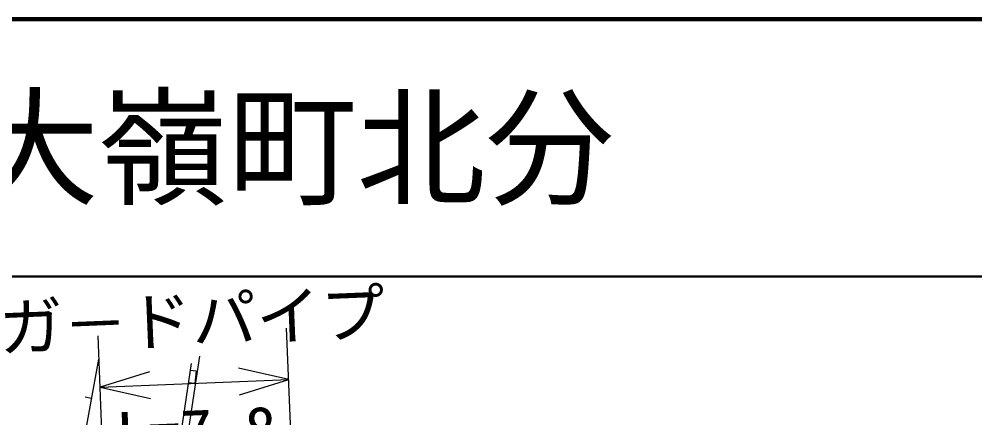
# Model space of a CAD drawing. Units: millimetres, scale not verified. Extents: x 40000 to 680000, y 20000 to 380000.
# Drawn here: x 421923 to 459023, y 364499 to 380000 of the extents above; entities that cross this region are included whole.
import ezdxf
from ezdxf.enums import TextEntityAlignment as Align

# ---------------------------------------------------------------- set-up
doc = ezdxf.new("R2010")
doc.units = ezdxf.units.MM
doc.header["$LTSCALE"] = 1000
for name, color, linetype, lineweight in [('M-BGD', 7, 'Continuous', 25), ('M-STR-STRC', 7, 'Continuous', 25), ('M-TTL', 2, 'Continuous', 140), ('M-TTL-LINE', 7, 'Continuous', 50)]:
    doc.layers.add(name, color=color, linetype=linetype, lineweight=lineweight)
doc.layers.add('M-TTL-TXT', color=7, linetype='Continuous')
doc.styles.add('@ＭＳ ゴシック', font='')
doc.styles.add('ＭＳ ゴシック', font='')
doc.styles.get('@ＭＳ ゴシック').set_extended_font_data('@MS Gothic')
doc.styles.get('ＭＳ ゴシック').set_extended_font_data('MS Gothic')

msp = doc.modelspace()

# ---------------------------------------------------------------- linework, layer by layer
at = {"layer": 'M-BGD'}
for p, q in [((424998, 366777), (423158, 356449)), ((428600, 366613), (427123, 356604)), ((428919, 366904), (427360, 356569)), ((428546, 366358), (428794, 366330)), ((428562, 366356), (428794, 366330)), ((428794, 366330), (428738, 365833)), ((428738, 365833), (428489, 365861)), ((428738, 365833), (428489, 365861)), ((424727, 365255), (424481, 365299)), ((424727, 365255), (424481, 365299))]:
    msp.add_line(p, q, dxfattribs=at)
at = {"layer": 'M-STR-STRC'}
for p, q in [((425764, 348678), (424987, 367689)), ((433086, 348977), (432308, 367988)), ((426978, 366287), (425069, 365691)), ((432390, 365990), (430439, 366428)), ((425069, 365691), (432390, 365990)), ((430481, 365394), (432390, 365990)), ((425069, 365691), (427020, 365252))]:
    msp.add_line(p, q, dxfattribs=at)
at = {"layer": 'M-TTL'}
msp.add_line((680000, 380000), (40000, 380000), dxfattribs=at)
at = {"layer": 'M-TTL-LINE'}
msp.add_line((40000, 370000), (680000, 370000), dxfattribs=at)

# ---------------------------------------------------------------- texts
at = {"layer": 'M-STR-STRC', "style": 'ＭＳ ゴシック'}
msp.add_text('ガ－ドパイプ', height=1833, rotation=2.341, dxfattribs=at).set_placement((428688, 366840), align=Align.BOTTOM_CENTER)
at = {"layer": 'M-STR-STRC', "style": '@ＭＳ ゴシック'}
msp.add_text('L=7.8', height=1833, rotation=2.341, dxfattribs=at).set_placement((428770, 364841), align=Align.TOP_CENTER)
at = {"layer": 'M-TTL-TXT', "style": 'ＭＳ ゴシック'}
msp.add_text('美祢市大嶺町北分', height=3666, dxfattribs=at).set_placement((405024, 375000), align=Align.MIDDLE_LEFT)

doc.saveas('drawing.dxf')
